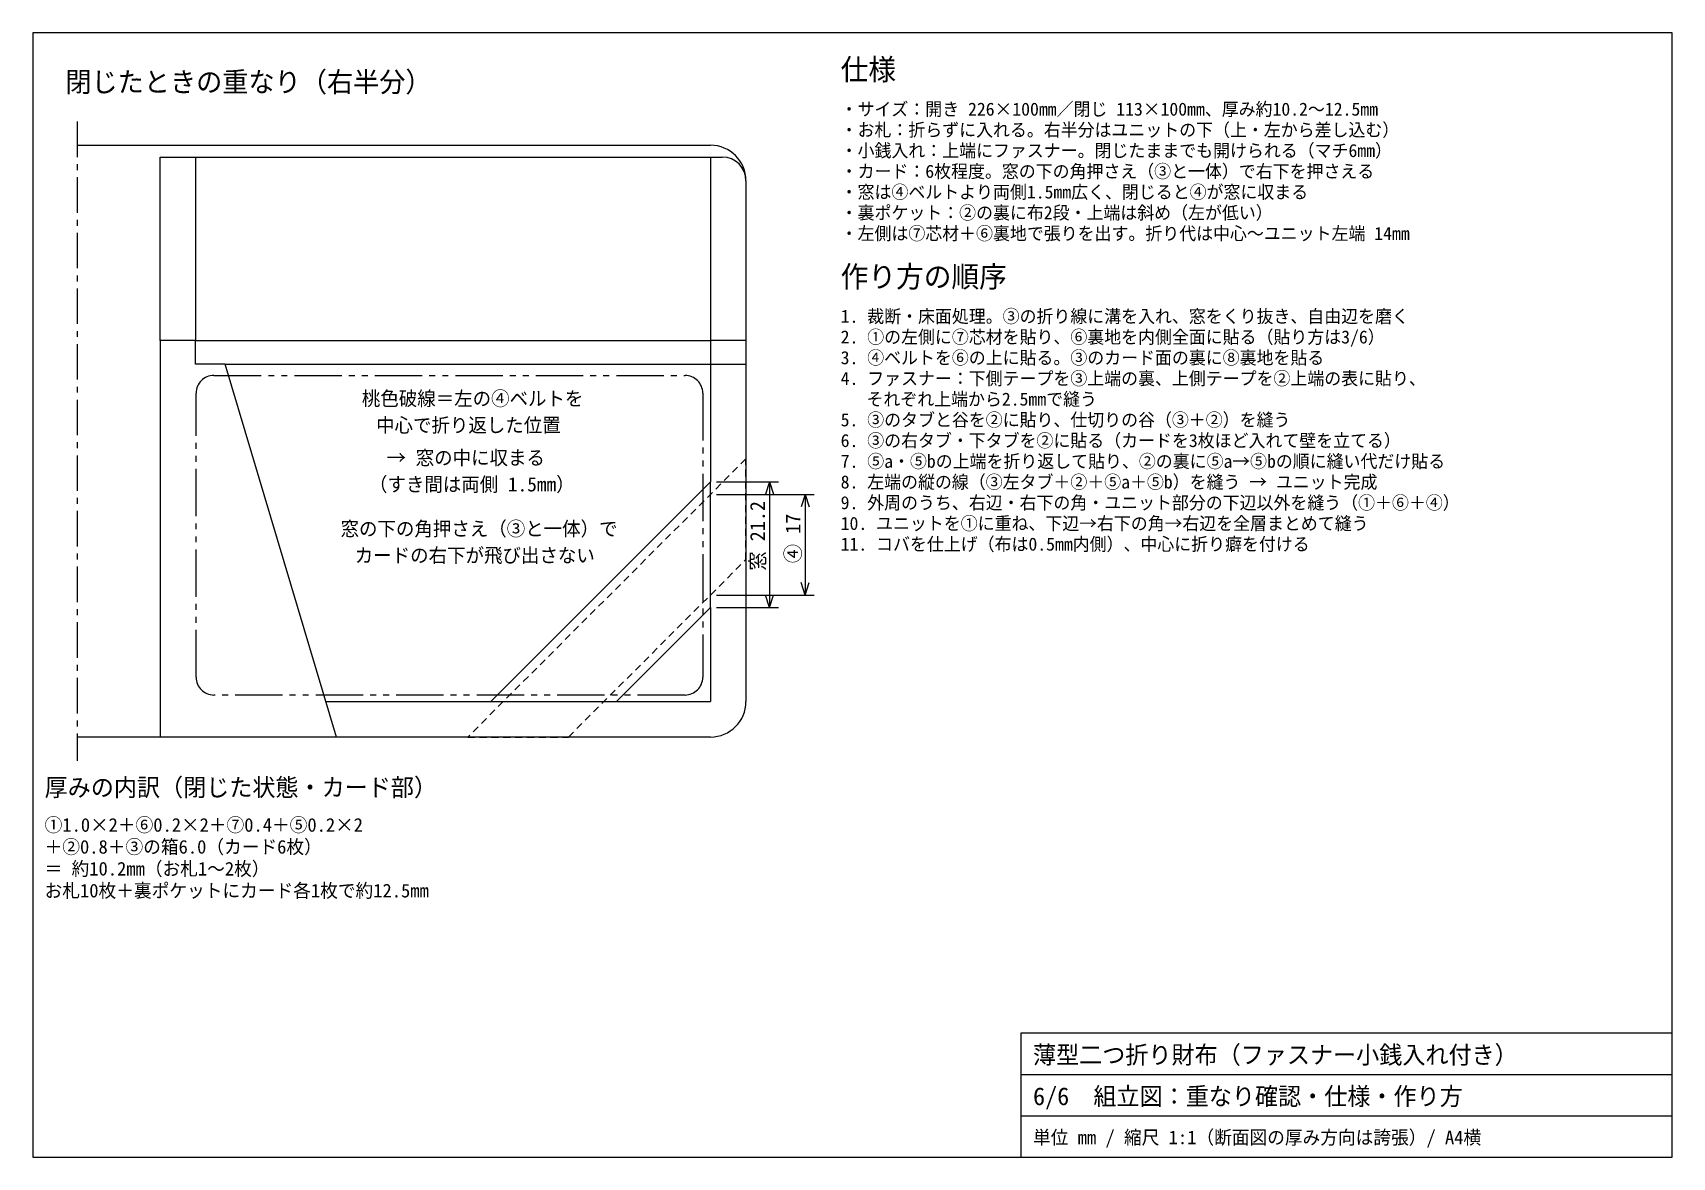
# Model space of a CAD drawing. Extents: x -138 to 138, y -95 to 95.
import ezdxf

# ---------------------------------------------------------------- set-up
doc = ezdxf.new("R2010")
doc.units = 0
for name, pattern in [('CENTER', [9.4, 6, -1.2, 1, -1.2]), ('HIDDEN', [2, 1.2, -0.8]), ('PHANTOM', [13.6, 8, -1.2, 1, -1.2, 1, -1.2])]:
    doc.linetypes.add(name, pattern=pattern)
for name, color, linetype in [('お札', 6, 'PHANTOM'), ('カード', 5, 'PHANTOM'), ('中心線', 4, 'CENTER'), ('切断線', 7, 'CONTINUOUS'), ('図枠', 7, 'CONTINUOUS'), ('寸法', 7, 'CONTINUOUS'), ('文字', 7, 'CONTINUOUS')]:
    doc.layers.add(name, color=color, linetype=linetype)

msp = doc.modelspace()

# ---------------------------------------------------------------- linework, layer by layer
at = {"layer": 'お札', "color": 6, "linetype": 'HIDDEN'}
for p, q in [((-18, 23), (-65, -24)), ((-18, 6), (-18, 23)), ((-48, -24), (-18, 6)), ((-65, -24), (-48, -24))]:
    msp.add_line(p, q, dxfattribs=at)
at = {"layer": 'カード', "color": 5, "linetype": 'PHANTOM'}
for p, q in [((-107.9, 37.1), (-28.3, 37.1)), ((-110.9, -13.9), (-110.9, 34.1)), ((-25.3, 34.1), (-25.3, -13.9)), ((-28.3, -16.9), (-107.9, -16.9))]:
    msp.add_line(p, q, dxfattribs=at)
for centre, start, end in [((-107.9, 34.1), 90, 180), ((-28.3, 34.1), 0, 90), ((-107.9, -13.9), 180, 270), ((-28.3, -13.9), 270, 0)]:
    msp.add_arc(centre, 3, start, end, dxfattribs=at)
at = {"layer": '中心線', "color": 4, "linetype": 'CENTER'}
msp.add_line((-131, 80), (-131, -28), dxfattribs=at)
at = {"layer": '切断線', "color": 7, "linetype": 'CONTINUOUS'}
for p, q in [((-131, 76), (-24, 76)), ((-117, 74), (-22, 74)), ((-117, 43), (-117, 74)), ((-111, 74), (-111, 43)), ((-24, 74), (-24, 43)), ((-18, 70), (-18, -18)), ((-18, 70), (-18, 43)), ((-117, 43), (-117, -24)), ((-111, 43), (-117, 43)), ((-111, 39), (-111, 43)), ((-111, 43), (-24, 43)), ((-18, 43), (-24, 43)), ((-24, 43), (-24, 39)), ((-106, 39), (-111, 39)), ((-87.210526, -24), (-106, 39)), ((-106, 39), (-24, 39)), ((-24, 39), (-18, 39)), ((-24, 39), (-24, 19.12132)), ((-18, 39), (-18, -18)), ((-24, 19.12132), (-61.12132, -18)), ((-24, -2.12132), (-24, 19.12132)), ((-39.87868, -18), (-24, -2.12132)), ((-24, -2.12132), (-24, -18)), ((-89, -18), (-61.12132, -18)), ((-61.12132, -18), (-39.87868, -18)), ((-39.87868, -18), (-24, -18)), ((-24, -24), (-131, -24)), ((-24, -24), (-87.210526, -24))]:
    msp.add_line(p, q, dxfattribs=at)
for centre, radius, start, end in [((-24, 70), 6, 0, 90), ((-22, 70), 4, 0, 90), ((-24, -18), 6, 270, 0), ((-24, -18), 6, 270, 0)]:
    msp.add_arc(centre, radius, start, end, dxfattribs=at)
at = {"layer": '図枠', "color": 7, "linetype": 'CONTINUOUS'}
for p, q in [((138.5, 95), (-138.5, 95)), ((-138.5, 95), (-138.5, -95)), ((138.5, -95), (138.5, 95)), ((28.5, -95), (28.5, -74)), ((28.5, -74), (138.5, -74)), ((28.5, -81), (138.5, -81)), ((28.5, -88), (138.5, -88)), ((-138.5, -95), (138.5, -95))]:
    msp.add_line(p, q, dxfattribs=at)
at = {"layer": '寸法', "color": 7, "linetype": 'CONTINUOUS'}
for p, q in [((-23, 19.12132), (-12.5, 19.12132)), ((-23, 17), (-6.5, 17)), ((-14, 19.12132), (-14.679837, 17.028996)), ((-14, 19.12132), (-14, -2.12132)), ((-14, 19.12132), (-13.320163, 17.028996)), ((-8, 17), (-8.679837, 14.907676)), ((-8, 17), (-8, 0)), ((-8, 17), (-7.320163, 14.907676)), ((-23, 0), (-6.5, 0)), ((-8, 0), (-8.679837, 2.092324)), ((-8, 0), (-7.320163, 2.092324)), ((-23, -2.12132), (-12.5, -2.12132)), ((-14, -2.12132), (-14.679837, -0.028996)), ((-14, -2.12132), (-13.320163, -0.028996))]:
    msp.add_line(p, q, dxfattribs=at)

# ---------------------------------------------------------------- texts
at = {"layer": '寸法', "color": 7}
for s, p in [('窓 21.2', (-14.8, 4.125)), ('④ 17', (-8.8, 5.375))]:
    msp.add_text(s, height=2.5, rotation=90, dxfattribs=at).set_placement(p)
at = {"layer": '文字', "color": 7}
for s, height, p in [('閉じたときの重なり（右半分）', 3.4, (-133, 85)), ('仕様', 3.6, (-2, 87)), ('・サイズ：開き 226×100mm／閉じ 113×100mm、厚み約10.2～12.5mm', 2.2, (-2, 81)), ('・お札：折らずに入れる。右半分はユニットの下（上・左から差し込む）', 2.2, (-2, 77.5)), ('・小銭入れ：上端にファスナー。閉じたままでも開けられる（マチ6mm）', 2.2, (-2, 74)), ('・カード：6枚程度。窓の下の角押さえ（③と一体）で右下を押さえる', 2.2, (-2, 70.5)), ('・窓は④ベルトより両側1.5mm広く、閉じると④が窓に収まる', 2.2, (-2, 67)), ('・裏ポケット：②の裏に布2段・上端は斜め（左が低い）', 2.2, (-2, 63.5)), ('・左側は⑦芯材＋⑥裏地で張りを出す。折り代は中心～ユニット左端 14mm', 2.2, (-2, 60)), ('作り方の順序', 3.6, (-2, 52)), ('1. 裁断・床面処理。③の折り線に溝を入れ、窓をくり抜き、自由辺を磨く', 2.2, (-2, 46)), ('2. ①の左側に⑦芯材を貼り、⑥裏地を内側全面に貼る（貼り方は3/6）', 2.2, (-2, 42.5)), ('3. ④ベルトを⑥の上に貼る。③のカード面の裏に⑧裏地を貼る', 2.2, (-2, 39)), ('4. ファスナー：下側テープを③上端の裏、上側テープを②上端の表に貼り、', 2.2, (-2, 35.5)), ('桃色破線＝左の④ベルトを', 2.4, (-82.9, 32)), ('\u3000 それぞれ上端から2.5mmで縫う', 2.2, (-2, 32)), ('5. ③のタブと谷を②に貼り、仕切りの谷（③＋②）を縫う', 2.2, (-2, 28.5)), ('中心で折り返した位置', 2.4, (-80.5, 27.5)), ('6. ③の右タブ・下タブを②に貼る（カードを3枚ほど入れて壁を立てる）', 2.2, (-2, 25)), ('→ 窓の中に収まる', 2.4, (-78.7, 22)), ('7. ⑤a・⑤bの上端を折り返して貼り、②の裏に⑤a→⑤bの順に縫い代だけ貼る', 2.2, (-2, 21.5)), ('（すき間は両側 1.5mm）', 2.4, (-81.7, 17.5)), ('8. 左端の縦の線（③左タブ＋②＋⑤a＋⑤b）を縫う → ユニット完成', 2.2, (-2, 18)), ('9. 外周のうち、右辺・右下の角・ユニット部分の下辺以外を縫う（①＋⑥＋④）', 2.2, (-2, 14.5)), ('窓の下の角押さえ（③と一体）で', 2.4, (-86.5, 10)), ('10. ユニットを①に重ね、下辺→右下の角→右辺を全層まとめて縫う', 2.2, (-2, 11)), ('11. コバを仕上げ（布は0.5mm内側）、中心に折り癖を付ける', 2.2, (-2, 7.5)), ('カードの右下が飛び出さない', 2.4, (-84.1, 5.5)), ('厚みの内訳（閉じた状態・カード部）', 3, (-136.5, -34)), ('①1.0×2＋⑥0.2×2＋⑦0.4＋⑤0.2×2', 2.3, (-136.5, -40)), ('＋②0.8＋③の箱6.0（カード6枚）', 2.3, (-136.5, -43.7)), ('＝ 約10.2mm（お札1～2枚）', 2.3, (-136.5, -47.4)), ('お札10枚＋裏ポケットにカード各1枚で約12.5mm', 2.3, (-136.5, -51.1)), ('薄型二つ折り財布（ファスナー小銭入れ付き）', 3, (30.5, -79.2)), ('6/6  組立図：重なり確認・仕様・作り方', 3, (30.5, -86.2)), ('単位 mm / 縮尺 1:1（断面図の厚み方向は誇張）/ A4横', 2.3, (30.5, -92.8))]:
    msp.add_text(s, height=height, dxfattribs=at).set_placement(p)

doc.saveas('drawing.dxf')
